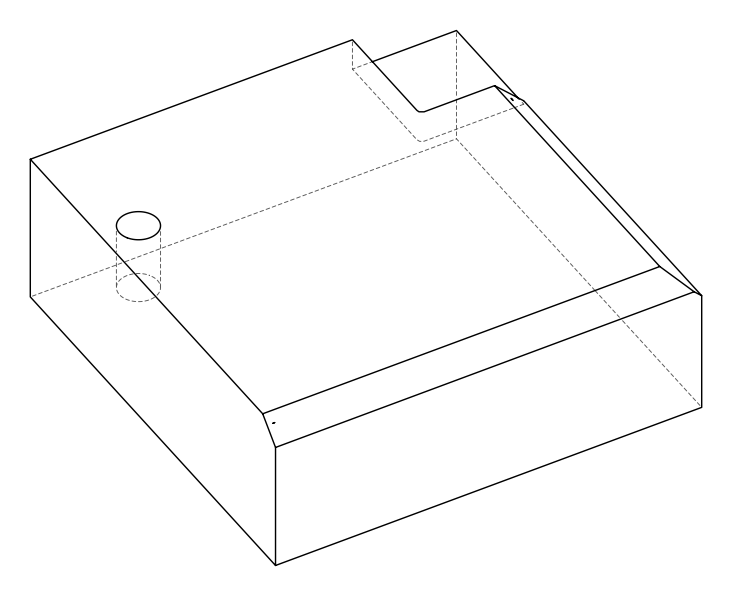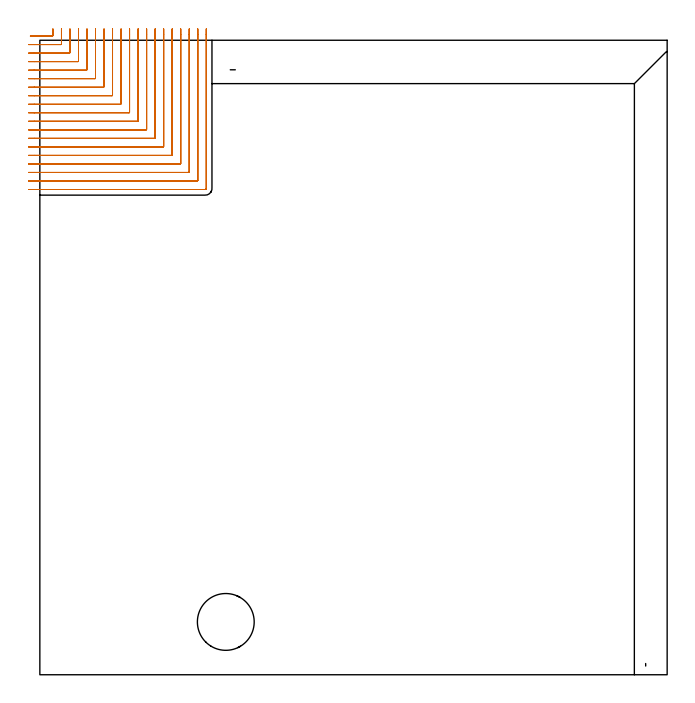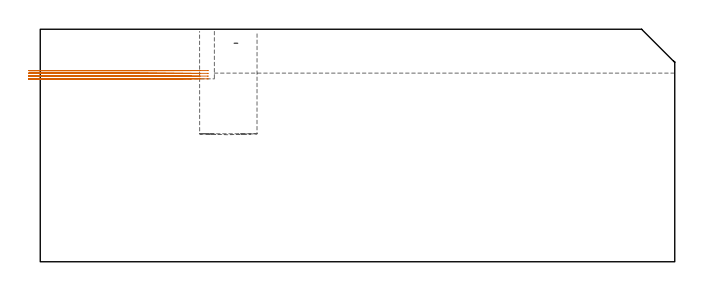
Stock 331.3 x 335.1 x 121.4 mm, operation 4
(PLAN: 4 operations, 2 tool changes, 109.9 min)
(1 INDEXABLE_INSERT_DRILL_BLIND_HOLE_FROM_SOLID | STEP1POCKET | NXT0302_031 | 0.23 min | 38676 mm3)
(2 AREA_MILL | FG_CHAMFER_SURFACE | UGT0205_001 | 17.05 min | 65152 mm3)
(3 AREA_MILL_1 | FG_CHAMFER_SURFACE_1 | UGT0205_001 | 18.17 min | 47605 mm3)
(4 MILL_CORNER_NOTCH_RECTANGULAR | CORNER_NOTCH_RECTANGULAR | NXT0201_008 | Follow Part, ap 1.5, ae 75% | 74.48 min | 190388 mm3)
(TOOL NXT0302_031 | Index. Insert Drill 30mm [880-D3000L32-05] | D30 PA176 FL150 Z2)
(TOOL UGT0205_001 | Chamfer Mill 20 x 3 x 45 deg. | D20 FL50 Z2)
(TOOL NXT0201_008 | ENDMILL 6mm [2P460-0600-NA 1630] | D6 FL26 Z6)
(OP 4 MILL_CORNER_NOTCH_RECTANGULAR, part 2 of 2)
G0 Z131.4
X-6. Y292.3
Z99.817
G1 X-3.
X51.603 F500.
G3 X51.9 Y292.597 R0.3
G1 Y338.1
Y341.1 F250.
G0 Z131.4
X-6. Y287.8
Z99.817
G1 X-3.
X56.103 F500.
G3 X56.4 Y288.097 R0.3
G1 Y338.1
Y341.1 F250.
G0 Z131.4
X-6. Y283.3
Z99.817
G1 X-3.
X60.603 F500.
G3 X60.9 Y283.597 R0.3
G1 Y338.1
Y341.1 F250.
G0 Z131.4
X-6. Y278.8
Z99.817
G1 X-3.
X65.103 F500.
G3 X65.4 Y279.097 R0.3
G1 Y338.1
Y341.1 F250.
G0 Z131.4
X-6. Y274.3
Z99.817
G1 X-3.
X69.603 F500.
G3 X69.9 Y274.597 R0.3
G1 Y338.1
Y341.1 F250.
G0 Z131.4
X-6. Y269.8
Z99.817
G1 X-3.
X74.103 F500.
G3 X74.4 Y270.097 R0.3
G1 Y338.1
Y341.1 F250.
G0 Z131.4
X-6. Y265.3
Z99.817
G1 X-3.
X78.602 F500.
G3 X78.9 Y265.598 R0.3
G1 Y338.1
Y341.1 F250.
G0 Z131.4
X-6. Y260.8
Z99.817
G1 X-3.
X83.102 F500.
G3 X83.4 Y261.098 R0.3
G1 Y338.1
Y341.1 F250.
G0 Z131.4
X-6. Y256.3
Z99.817
G1 X-3.
X87.4 F500.
G3 X87.9 Y256.8 R0.5
G1 Y338.1
Y341.1 F250.
G0 Z131.4
X-5.04 Y337.3
Z98.378
G1 X-2.04
X6.605 F500.
G3 X6.9 Y337.595 R0.3
G2 X6.898 Y338.1 R81.
G1 Y341.1 F250.
G0 Z131.4
X-6. Y332.8
Z98.378
G1 X-3.
X11.105 F500.
G3 X11.4 Y333.095 R0.3
G1 Y338.1
Y341.1 F250.
G0 Z131.4
X-6. Y328.3
Z98.378
G1 X-3.
X15.605 F500.
G3 X15.9 Y328.595 R0.3
G1 Y338.1
Y341.1 F250.
G0 Z131.4
X-6. Y323.8
Z98.378
G1 X-3.
X20.105 F500.
G3 X20.4 Y324.095 R0.3
G1 Y338.1
Y341.1 F250.
G0 Z131.4
X-6. Y319.3
Z98.378
G1 X-3.
X24.604 F500.
G3 X24.9 Y319.596 R0.3
G1 Y338.1
Y341.1 F250.
G0 Z131.4
X-6. Y314.8
Z98.378
G1 X-3.
X29.104 F500.
G3 X29.4 Y315.096 R0.3
G1 Y338.1
Y341.1 F250.
G0 Z131.4
X-6. Y310.3
Z98.378
G1 X-3.
X33.604 F500.
G3 X33.9 Y310.596 R0.3
G1 Y338.1
Y341.1 F250.
G0 Z131.4
X-6. Y305.8
Z98.378
G1 X-3.
X38.104 F500.
G3 X38.4 Y306.096 R0.3
G1 Y338.1
Y341.1 F250.
G0 Z131.4
X-6. Y301.3
Z98.378
G1 X-3.
X42.604 F500.
G3 X42.9 Y301.596 R0.3
G1 Y338.1
Y341.1 F250.
G0 Z131.4
X-6. Y296.8
Z98.378
G1 X-3.
X47.104 F500.
G3 X47.4 Y297.096 R0.3
G1 Y338.1
Y341.1 F250.
G0 Z131.4
X-6. Y292.3
Z98.378
G1 X-3.
X51.603 F500.
G3 X51.9 Y292.597 R0.3
G1 Y338.1
Y341.1 F250.
G0 Z131.4
X-6. Y287.8
Z98.378
G1 X-3.
X56.103 F500.
G3 X56.4 Y288.097 R0.3
G1 Y338.1
Y341.1 F250.
G0 Z131.4
X-6. Y283.3
Z98.378
G1 X-3.
X60.603 F500.
G3 X60.9 Y283.597 R0.3
G1 Y338.1
Y341.1 F250.
G0 Z131.4
X-6. Y278.8
Z98.378
G1 X-3.
X65.103 F500.
G3 X65.4 Y279.097 R0.3
G1 Y338.1
Y341.1 F250.
G0 Z131.4
X-6. Y274.3
Z98.378
G1 X-3.
X69.603 F500.
G3 X69.9 Y274.597 R0.3
G1 Y338.1
Y341.1 F250.
G0 Z131.4
X-6. Y269.8
Z98.378
G1 X-3.
X74.103 F500.
G3 X74.4 Y270.097 R0.3
G1 Y338.1
Y341.1 F250.
G0 Z131.4
X-6. Y265.3
Z98.378
G1 X-3.
X78.602 F500.
G3 X78.9 Y265.598 R0.3
G1 Y338.1
Y341.1 F250.
G0 Z131.4
X-6. Y260.8
Z98.378
G1 X-3.
X83.102 F500.
G3 X83.4 Y261.098 R0.3
G1 Y338.1
Y341.1 F250.
G0 Z131.4
X-6. Y256.3
Z98.378
G1 X-3.
X87.4 F500.
G3 X87.9 Y256.8 R0.5
G1 Y338.1
Y341.1 F250.
G0 Z131.4
X-5.04 Y337.3
Z96.939
G1 X-2.04
X6.605 F500.
G3 X6.9 Y337.595 R0.3
G2 X6.898 Y338.1 R81.
G1 Y341.1 F250.
G0 Z131.4
X-6. Y332.8
Z96.939
G1 X-3.
X11.105 F500.
G3 X11.4 Y333.095 R0.3
G1 Y338.1
Y341.1 F250.
G0 Z131.4
X-6. Y328.3
Z96.939
G1 X-3.
X15.605 F500.
G3 X15.9 Y328.595 R0.3
G1 Y338.1
Y341.1 F250.
G0 Z131.4
X-6. Y323.8
Z96.939
G1 X-3.
X20.105 F500.
G3 X20.4 Y324.095 R0.3
G1 Y338.1
Y341.1 F250.
G0 Z131.4
X-6. Y319.3
Z96.939
G1 X-3.
X24.604 F500.
G3 X24.9 Y319.596 R0.3
G1 Y338.1
Y341.1 F250.
G0 Z131.4
X-6. Y314.8
Z96.939
G1 X-3.
X29.104 F500.
G3 X29.4 Y315.096 R0.3
G1 Y338.1
Y341.1 F250.
G0 Z131.4
X-6. Y310.3
Z96.939
G1 X-3.
X33.604 F500.
G3 X33.9 Y310.596 R0.3
G1 Y338.1
Y341.1 F250.
G0 Z131.4
X-6. Y305.8
Z96.939
G1 X-3.
X38.104 F500.
G3 X38.4 Y306.096 R0.3
G1 Y338.1
Y341.1 F250.
G0 Z131.4
X-6. Y301.3
Z96.939
G1 X-3.
X42.604 F500.
G3 X42.9 Y301.596 R0.3
G1 Y338.1
Y341.1 F250.
G0 Z131.4
X-6. Y296.8
Z96.939
G1 X-3.
X47.104 F500.
G3 X47.4 Y297.096 R0.3
G1 Y338.1
Y341.1 F250.
G0 Z131.4
X-6. Y292.3
Z96.939
G1 X-3.
X51.603 F500.
G3 X51.9 Y292.597 R0.3
G1 Y338.1
Y341.1 F250.
G0 Z131.4
X-6. Y287.8
Z96.939
G1 X-3.
X56.103 F500.
G3 X56.4 Y288.097 R0.3
G1 Y338.1
Y341.1 F250.
G0 Z131.4
X-6. Y283.3
Z96.939
G1 X-3.
X60.603 F500.
G3 X60.9 Y283.597 R0.3
G1 Y338.1
Y341.1 F250.
G0 Z131.4
X-6. Y278.8
Z96.939
G1 X-3.
X65.103 F500.
G3 X65.4 Y279.097 R0.3
G1 Y338.1
Y341.1 F250.
G0 Z131.4
X-6. Y274.3
Z96.939
G1 X-3.
X69.603 F500.
G3 X69.9 Y274.597 R0.3
G1 Y338.1
Y341.1 F250.
G0 Z131.4
X-6. Y269.8
Z96.939
G1 X-3.
X74.103 F500.
G3 X74.4 Y270.097 R0.3
G1 Y338.1
Y341.1 F250.
G0 Z131.4
X-6. Y265.3
Z96.939
G1 X-3.
X78.602 F500.
G3 X78.9 Y265.598 R0.3
G1 Y338.1
Y341.1 F250.
G0 Z131.4
X-6. Y260.8
Z96.939
G1 X-3.
X83.102 F500.
G3 X83.4 Y261.098 R0.3
G1 Y338.1
Y341.1 F250.
G0 Z131.4
X-6. Y256.3
Z96.939
G1 X-3.
X87.4 F500.
G3 X87.9 Y256.8 R0.5
G1 Y338.1
Y341.1 F250.
G0 Z131.4
X-5.04 Y337.3
Z95.5
G1 X-2.04
X6.605 F500.
G3 X6.9 Y337.595 R0.3
G2 X6.898 Y338.1 R81.
G1 Y341.1 F250.
G0 Z131.4
X-6. Y332.8
Z95.5
G1 X-3.
X11.105 F500.
G3 X11.4 Y333.095 R0.3
G1 Y338.1
Y341.1 F250.
G0 Z131.4
X-6. Y328.3
Z95.5
G1 X-3.
X15.605 F500.
G3 X15.9 Y328.595 R0.3
G1 Y338.1
Y341.1 F250.
G0 Z131.4
X-6. Y323.8
Z95.5
G1 X-3.
X20.105 F500.
G3 X20.4 Y324.095 R0.3
G1 Y338.1
Y341.1 F250.
G0 Z131.4
X-6. Y319.3
Z95.5
G1 X-3.
X24.604 F500.
G3 X24.9 Y319.596 R0.3
G1 Y338.1
Y341.1 F250.
G0 Z131.4
X-6. Y314.8
Z95.5
G1 X-3.
X29.104 F500.
G3 X29.4 Y315.096 R0.3
G1 Y338.1
Y341.1 F250.
G0 Z131.4
X-6. Y310.3
Z95.5
G1 X-3.
X33.604 F500.
G3 X33.9 Y310.596 R0.3
G1 Y338.1
Y341.1 F250.
G0 Z131.4
X-6. Y305.8
Z95.5
G1 X-3.
X38.104 F500.
G3 X38.4 Y306.096 R0.3
G1 Y338.1
Y341.1 F250.
G0 Z131.4
X-6. Y301.3
Z95.5
G1 X-3.
X42.604 F500.
G3 X42.9 Y301.596 R0.3
G1 Y338.1
Y341.1 F250.
G0 Z131.4
X-6. Y296.8
Z95.5
G1 X-3.
X47.104 F500.
G3 X47.4 Y297.096 R0.3
G1 Y338.1
Y341.1 F250.
G0 Z131.4
X-6. Y292.3
Z95.5
G1 X-3.
X51.603 F500.
G3 X51.9 Y292.597 R0.3
G1 Y338.1
Y341.1 F250.
G0 Z131.4
X-6. Y287.8
Z95.5
G1 X-3.
X56.103 F500.
G3 X56.4 Y288.097 R0.3
G1 Y338.1
Y341.1 F250.
G0 Z131.4
X-6. Y283.3
Z95.5
G1 X-3.
X60.603 F500.
G3 X60.9 Y283.597 R0.3
G1 Y338.1
Y341.1 F250.
G0 Z131.4
X-6. Y278.8
Z95.5
G1 X-3.
X65.103 F500.
G3 X65.4 Y279.097 R0.3
G1 Y338.1
Y341.1 F250.
G0 Z131.4
X-6. Y274.3
Z95.5
G1 X-3.
X69.603 F500.
G3 X69.9 Y274.597 R0.3
G1 Y338.1
Y341.1 F250.
G0 Z131.4
X-6. Y269.8
Z95.5
G1 X-3.
X74.103 F500.
G3 X74.4 Y270.097 R0.3
G1 Y338.1
Y341.1 F250.
G0 Z131.4
X-6. Y265.3
Z95.5
G1 X-3.
X78.602 F500.
G3 X78.9 Y265.598 R0.3
G1 Y338.1
Y341.1 F250.
G0 Z131.4
X-6. Y260.8
Z95.5
G1 X-3.
X83.102 F500.
G3 X83.4 Y261.098 R0.3
G1 Y338.1
Y341.1 F250.
G0 Z131.4
X-6. Y256.3
Z95.5
G1 X-3.
X87.4 F500.
G3 X87.9 Y256.8 R0.5
G1 Y338.1
Y341.1 F250.
G0 Z131.4
M5
M2
